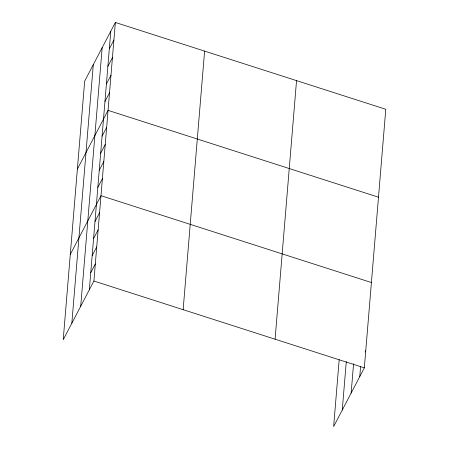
<?xml version="1.0" encoding="UTF-8"?>
<svg xmlns="http://www.w3.org/2000/svg" width="449" height="449" viewBox="0 0 449 449"><rect width="100%" height="100%" fill="white"/><g stroke="black" fill="none" stroke-linecap="round" stroke-linejoin="round"><path stroke-width="0.67" d="M71.834 323.235L93.291 64.656M80.713 306.246L102.17 47.673M89.334 289.762L110.791 31.183M115.359 22.45L84.67 81.146L63.214 339.719L93.903 281.029L115.359 22.45L385.786 109.281L364.33 367.854L333.641 426.55L339.191 359.649M183.141 309.681L204.598 51.102M275.085 339.203L296.542 80.624M342.261 410.066L346.286 361.597M351.14 393.077L353.576 363.724M359.761 376.593L360.609 366.35M109.332 48.767L113.9 40.034M107.872 66.351L112.441 57.618M106.413 83.935L110.982 75.202M104.954 101.519L109.522 92.78M77.38 169.06L108.063 110.364L378.49 197.195M102.08 136.17L106.649 127.432M100.666 153.232L105.229 144.499M99.246 170.3L103.814 161.561M97.831 187.368L102.4 178.629M70.297 254.392L100.98 195.697L371.407 282.522M94.997 221.497L99.566 212.764M93.583 238.565L98.151 229.826M92.168 255.633L96.731 246.894M90.749 272.695L95.317 263.961M365.132 351.954L365.744 350.787M93.903 281.029L364.33 367.854"/></g></svg>
